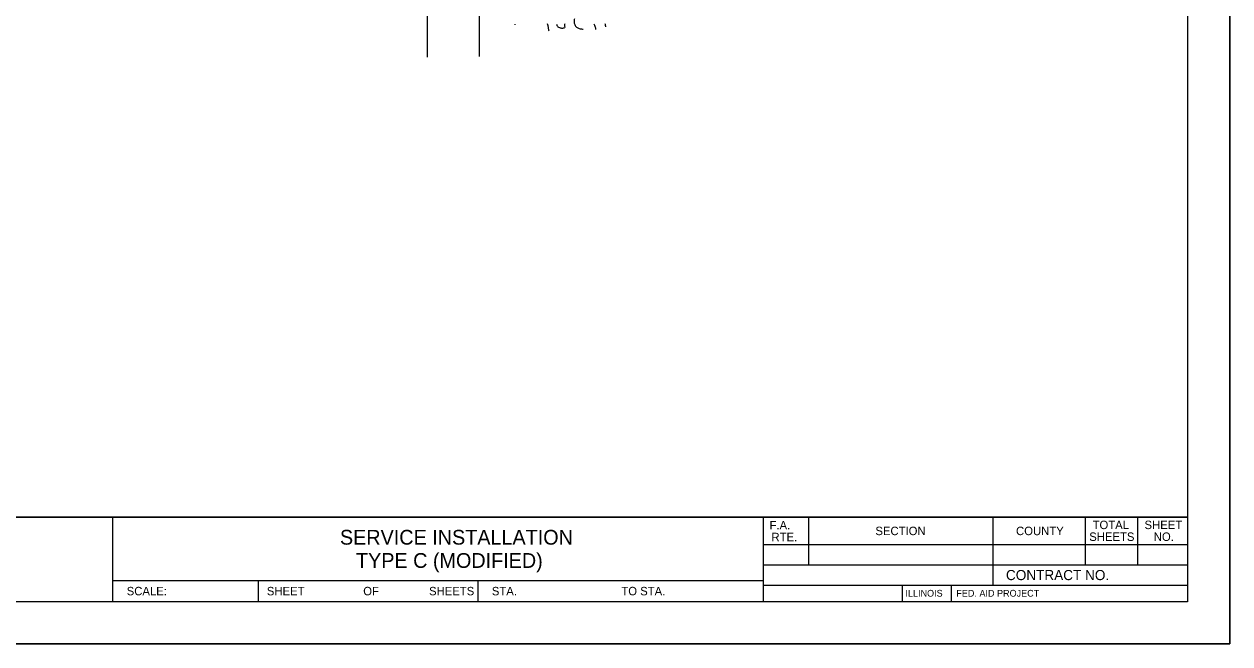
# Model space of a CAD drawing. Extents: x 64947 to 65627, y 69080 to 69520.
# Drawn here: x 65341.8 to 65627.2, y 69079.9 to 69226.6 of the extents above; entities that cross this region are included whole.
import ezdxf

# ---------------------------------------------------------------- set-up
doc = ezdxf.new("R2010")
doc.units = 0
for name, color, linetype in [('Level 48', 7, 'Continuous'), ('Lighting_EX_Above Ground Items', 7, 'Continuous'), ('Lighting_EX_Conduit', 7, 'Continuous'), ('Sheets_50 Reference Boundary', 7, 'Continuous'), ('Sheets_General Details', 7, 'Continuous'), ('Sheets_Printer Plotting Border', 7, 'Continuous'), ('XSC_Exist Ground', 7, 'Continuous')]:
    doc.layers.add(name, color=color, linetype=linetype)

msp = doc.modelspace()

# ---------------------------------------------------------------- linework, layer by layer
at = {"layer": 'Level 48'}
msp.add_lwpolyline([(64947.25, 69519.86), (65627.25, 69519.86), (65627.25, 69079.86), (64947.25, 69079.86)], close=True, dxfattribs=at)
at = {"layer": 'Lighting_EX_Above Ground Items'}
msp.add_line((65437.32, 69218.73), (65437.32, 69229.28), dxfattribs=at)
at = {"layer": 'Lighting_EX_Conduit'}
msp.add_line((65449.62, 69218.89), (65449.62, 69423.08), dxfattribs=at)
at = {"layer": 'Sheets_50 Reference Boundary'}
msp.add_lwpolyline([(64987.25, 69509.86), (65617.25, 69509.86), (65617.25, 69109.86), (64987.25, 69109.86)], close=True, dxfattribs=at)
at = {"layer": 'Sheets_General Details'}
for p, q in [((65627.25, 69079.86), (65627.25, 69519.86)), ((64987.25, 69109.86), (65617.25, 69109.86)), ((65362.74, 69109.86), (65362.74, 69089.86)), ((65516.74, 69109.86), (65516.74, 69089.86)), ((65527.54, 69109.86), (65527.54, 69098.56)), ((65571.14, 69109.86), (65571.14, 69093.76)), ((65592.98, 69109.86), (65592.98, 69098.56)), ((65605.4, 69109.86), (65605.4, 69098.56)), ((65516.74, 69103.36), (65617.25, 69103.36)), ((65516.74, 69098.56), (65617.25, 69098.56)), ((65362.74, 69094.86), (65516.74, 69094.86)), ((65397.25, 69094.86), (65397.25, 69089.86)), ((65449.25, 69094.86), (65449.25, 69089.86)), ((65516.74, 69093.76), (65617.25, 69093.76)), ((65549.68, 69093.76), (65549.68, 69089.86)), ((65561.28, 69093.76), (65561.28, 69089.86)), ((65627.25, 69079.86), (64947.25, 69079.86))]:
    msp.add_line(p, q, dxfattribs=at)
msp.add_lwpolyline([(64987.25, 69509.86), (65617.25, 69509.86), (65617.25, 69089.86), (64987.25, 69089.86)], close=True, dxfattribs=at)
at = {"layer": 'Sheets_Printer Plotting Border'}
msp.add_lwpolyline([(64947.25, 69079.86), (65627.25, 69079.86), (65627.25, 69519.86), (64947.25, 69519.86)], close=True, dxfattribs=at)
at = {"layer": 'XSC_Exist Ground'}
for points in [[(65457.97, 69226.59), (65458, 69226.42), (65458, 69226.39)], [(65465.65, 69226.71), (65465.71, 69226.51), (65465.8, 69226.28), (65465.82, 69226.11), (65465.85, 69225.94), (65465.88, 69225.74), (65465.91, 69225.57), (65465.94, 69225.41), (65465.97, 69225.18), (65466.02, 69225.02)], [(65467.86, 69226.59), (65467.91, 69226.42), (65467.97, 69226.25), (65468.08, 69226.08), (65468.2, 69225.97), (65468.34, 69225.88), (65468.54, 69225.8), (65468.71, 69225.72), (65468.87, 69225.69), (65469.04, 69225.63), (65469.21, 69225.63), (65469.38, 69225.66), (65469.55, 69225.69), (65469.72, 69225.72), (65469.75, 69225.72)], [(65469.81, 69226.65), (65469.75, 69226.48), (65469.75, 69226.31), (65469.78, 69226.14), (65469.81, 69225.97), (65469.83, 69225.8), (65469.83, 69225.77)], [(65472.12, 69227.86), (65472.06, 69227.69), (65472.06, 69227.47), (65472.06, 69227.24), (65472.06, 69227.04), (65472.06, 69226.82), (65472.12, 69226.65), (65472.18, 69226.48), (65472.26, 69226.28), (65472.35, 69226.14), (65472.46, 69226), (65472.57, 69225.88), (65472.71, 69225.77), (65472.88, 69225.69), (65473.08, 69225.6), (65473.25, 69225.55), (65473.42, 69225.49), (65473.59, 69225.46), (65473.79, 69225.46), (65473.99, 69225.43), (65474.15, 69225.43), (65474.2, 69225.43)], [(65476.67, 69226.65), (65476.78, 69226.51), (65476.89, 69226.31), (65476.95, 69226.11), (65477.03, 69225.88), (65477.06, 69225.72), (65477.09, 69225.55), (65477.12, 69225.35), (65477.12, 69225.32)], [(65479.32, 69226.71), (65479.35, 69226.54), (65479.38, 69226.31), (65479.44, 69226.14), (65479.49, 69225.98)]]:
    msp.add_lwpolyline(points, dxfattribs=at)

# ---------------------------------------------------------------- texts
at = {"layer": 'Sheets_General Details'}
for s, height, p in [('SERVICE INSTALLATION', 3.5, (65416.6, 69103.36)), ('F.A.  ', 2, (65518.28, 69106.96)), ('SECTION', 2, (65543.34, 69105.61)), ('COUNTY', 2, (65576.63, 69105.61)), ('TOTAL', 2, (65594.75, 69107.04)), ('SHEET', 2, (65607.04, 69107.04)), ('RTE.', 2, (65518.74, 69104.16)), ('SHEETS', 2, (65593.96, 69104.24)), ('NO.', 2, (65609.24, 69104.24)), ('TYPE C (MODIFIED)', 3.5, (65420.4, 69097.86)), ('CONTRACT NO.      ', 2.4, (65574.25, 69094.96)), ('SCALE:          ', 2, (65366.12, 69091.36)), ('SHEET', 2, (65399.29, 69091.36)), ('OF', 2, (65422.11, 69091.36)), ('SHEETS', 2, (65437.69, 69091.36)), ('STA.', 2, (65452.55, 69091.36)), ('TO STA.', 2, (65483.21, 69091.36)), ('ILLINOIS', 1.6, (65550.46, 69091.05)), ('FED. AID PROJECT', 1.6, (65562.5, 69091.05))]:
    msp.add_text(s, height=height, dxfattribs=at).set_placement(p)

doc.saveas('drawing.dxf')
